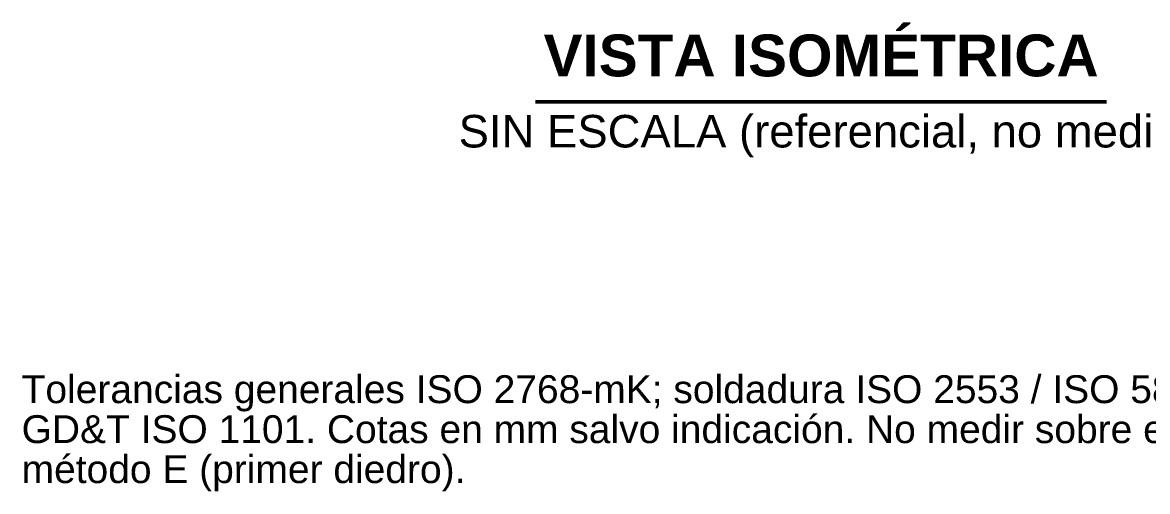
# Model space of a CAD drawing. Header units: millimetres. Extents: x 0 to 841, y 0 to 594.
# Drawn here: x 651.1 to 772.1, y 183.4 to 233.8 of the extents above; entities that cross this region are included whole.
import ezdxf
from ezdxf.enums import TextEntityAlignment as Align

# ---------------------------------------------------------------- set-up
doc = ezdxf.new("R2010")
doc.units = ezdxf.units.MM
doc.layers.add('TXT', color=7, linetype='CONTINUOUS', lineweight=25)
doc.layers.add('VIS', color=7, linetype='CONTINUOUS', lineweight=50)
doc.styles.add('STD', font='LiberationSans-Regular.ttf')
doc.styles.add('STDB', font='LiberationSans-Bold.ttf')

msp = doc.modelspace()

# ---------------------------------------------------------------- linework, layer by layer
at = {"layer": 'VIS'}
msp.add_line((706.29, 225.3), (767.71, 225.3), dxfattribs=at)

# ---------------------------------------------------------------- texts
at = {"layer": 'TXT', "style": 'STDB'}
msp.add_text('VISTA ISOMÉTRICA', height=4.5, dxfattribs=at).set_placement((737, 226.7), align=Align.BOTTOM_CENTER)
at = {"layer": 'TXT', "style": 'STD'}
msp.add_text('SIN ESCALA (referencial, no medir)', height=3.5, dxfattribs=at).set_placement((737, 223.9), align=Align.TOP_CENTER)
for s, p in [('Tolerancias generales ISO 2768-mK; soldadura ISO 2553 / ISO 5817; rugosidad ISO 1302;', (651, 192)), ('GD&T ISO 1101. Cotas en mm salvo indicación. No medir sobre el plano. Proyección:', (651, 187.7)), ('método E (primer diedro).', (651, 183.4))]:
    msp.add_text(s, height=3, dxfattribs=at).set_placement(p, align=Align.BOTTOM_LEFT)

doc.saveas('drawing.dxf')
